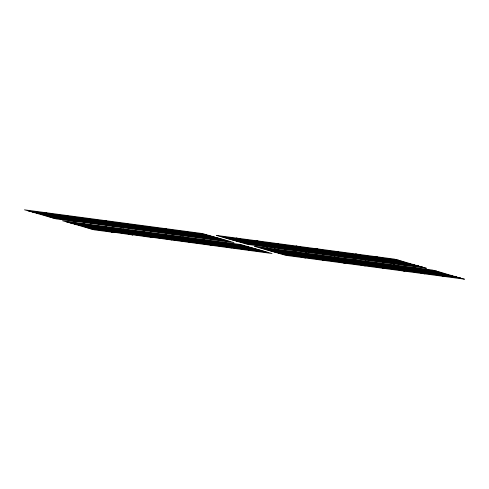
<?xml version="1.0" encoding="UTF-8"?>
<svg xmlns="http://www.w3.org/2000/svg" width="489" height="489" viewBox="0 0 489 489"><rect width="100%" height="100%" fill="white"/><g stroke="black" fill="none" stroke-linecap="round" stroke-linejoin="round"><path stroke-width="0.73" d="M378.125 257.33L374.501 256.438L355.613 253.925L358.248 254.683L354.623 253.791L335.735 251.273L338.37 252.031L334.745 251.144L315.857 248.626L318.492 249.384L314.867 248.498L295.979 245.979L298.614 246.737L294.983 245.845L276.102 243.333L278.736 244.09L275.105 243.198L256.224 240.686L258.858 241.438L255.227 240.551L236.346 238.033L238.974 238.791L235.35 237.905L216.468 235.386L219.916 236.456L398.822 260.289L394.378 259.084L375.491 256.572L378.944 257.642M28.399 210.942L47.28 213.461M48.277 213.589L67.164 216.107M68.154 216.242L87.042 218.754M88.032 218.889L106.92 221.401M107.91 221.535L126.798 224.054M127.788 224.182L146.676 226.7M147.666 226.829L166.553 229.347M167.55 229.482L186.431 231.994M187.428 232.128L206.309 234.641M362.196 255.814L358.571 254.928M32.347 212.079L51.229 214.592M52.225 214.726L71.113 217.244M72.103 217.373L90.991 219.891M91.981 220.026L110.869 222.538M111.859 222.672L130.746 225.184M131.737 225.319L150.624 227.837M151.614 227.966L170.502 230.484M171.498 230.612L190.38 233.131M191.376 233.265L210.258 235.777M346.267 254.304L342.642 253.412M36.296 213.216L55.178 215.728M56.174 215.863L75.055 218.375M76.052 218.51L94.939 221.028M95.93 221.156L114.817 223.675M115.807 223.809L134.695 226.321M135.685 226.456L154.573 228.968M155.563 229.103L174.451 231.621M175.447 231.749L194.329 234.268M195.325 234.396L214.206 236.914M40.245 214.347L59.126 216.865M60.123 217L79.004 219.512M80 219.647L98.888 222.159M99.878 222.293L118.766 224.812M119.756 224.94L138.644 227.458M139.634 227.593L158.522 230.105M159.512 230.24L178.399 232.752M179.396 232.886L198.277 235.405M199.274 235.533L218.155 238.051M44.193 215.484L63.075 218.002M64.071 218.131L82.953 220.649M83.949 220.783L102.837 223.296M103.827 223.43L122.715 225.942M123.705 226.077L142.592 228.595M143.583 228.724L162.47 231.242M163.46 231.376L182.348 233.889M183.338 234.023L202.226 236.535M203.222 236.67L222.104 239.188M105.465 224.054L109.09 224.946L104.646 223.742M48.142 216.621L67.024 219.139M68.02 219.268L86.901 221.786M87.898 221.914L106.779 224.433M107.776 224.567L126.663 227.079M127.653 227.214L146.541 229.726M147.531 229.861L166.419 232.379M167.409 232.507L186.297 235.026M187.287 235.16L206.175 237.672M207.171 237.807L226.052 240.319M89.536 222.544L93.161 223.43L88.717 222.232M52.091 217.758L70.972 220.27M71.969 220.405L90.85 222.923M91.846 223.051L110.728 225.57M111.724 225.698L130.612 228.216M131.602 228.351L150.49 230.863M151.48 230.997L170.368 233.516M171.358 233.644L190.245 236.163M191.236 236.291L210.123 238.809M211.12 238.944L230.001 241.456M73.607 221.028L233.95 242.593L202.36 233.51L24.45 209.805L56.039 218.895L74.921 221.407L72.788 220.716M84.053 224.035L87.678 224.922L83.234 223.724M103.931 226.682L107.562 227.574L103.112 226.37M123.809 229.329L127.44 230.221L122.99 229.017M376.457 262.984L372.832 262.098L353.944 259.58L356.579 260.337L352.954 259.451L334.066 256.933L336.701 257.691L333.07 256.798L314.189 254.286L316.823 255.044L313.192 254.152L294.311 251.639L296.945 252.397L293.314 251.505L274.433 248.987L277.061 249.745L273.437 248.858L254.555 246.34L258.003 247.41L436.909 271.242L432.465 270.044L413.578 267.526L417.031 268.595M396.334 265.637L392.71 264.745L373.822 262.232L377.276 263.302M416.212 268.284L412.588 267.391L393.7 264.879L397.154 265.949M66.486 221.896L85.367 224.414M86.364 224.543L105.251 227.061M106.241 227.196L125.129 229.708M126.119 229.842L145.007 232.354M145.997 232.489L164.885 235.007M165.875 235.136L184.763 237.654M185.759 237.788L204.64 240.301M205.637 240.435L224.518 242.947M225.515 243.082L244.396 245.6M88.002 225.172L91.626 226.059L87.183 224.861M107.88 227.819L111.504 228.705L107.06 227.507M127.757 230.466L131.388 231.358L126.938 230.154M380.405 264.121L376.781 263.235M400.283 266.768L396.658 265.882M420.161 269.421L416.536 268.528M70.434 223.033L89.316 225.551M90.312 225.68L109.2 228.198M110.19 228.326L129.078 230.845M130.068 230.979L148.956 233.491M149.946 233.626L168.833 236.138M169.824 236.273L188.711 238.791M189.708 238.919L208.589 241.438M209.585 241.572L228.467 244.084M229.463 244.219L248.345 246.731M91.95 226.303L95.575 227.196L91.131 225.991M111.828 228.956L115.453 229.842L111.009 228.644M131.706 231.603L135.337 232.489L130.887 231.291M384.354 265.258L380.729 264.366M404.232 267.905L400.607 267.018M424.11 270.551L420.485 269.665M74.383 224.17L93.265 226.682M94.261 226.817L113.148 229.335M114.139 229.463L133.026 231.982M134.017 232.11L152.904 234.628M153.894 234.763L172.782 237.275M173.772 237.409L192.66 239.922M193.65 240.056L212.538 242.575M213.534 242.703L232.416 245.221M233.412 245.356L252.293 247.868M95.899 227.44L99.524 228.332L95.08 227.128M115.777 230.087L119.402 230.979L114.958 229.775M135.655 232.74L139.286 233.626L134.836 232.428M388.303 266.395L384.678 265.503M408.181 269.042L404.556 268.155M428.058 271.688L424.434 270.802M78.332 225.307L97.213 227.819M98.21 227.953L117.091 230.466M118.087 230.6L136.975 233.119M137.965 233.247L156.853 235.765M157.843 235.894L176.731 238.412M177.721 238.546L196.609 241.059M197.599 241.193L216.486 243.705M217.483 243.84L236.364 246.358M237.361 246.487L256.242 249.005M99.848 228.577L103.472 229.469L99.029 228.265M119.726 231.224L123.35 232.116L118.906 230.912M139.603 233.87L143.228 234.763L138.784 233.559M392.251 267.532L388.627 266.639M412.129 270.179L408.504 269.286M432.007 272.825L428.382 271.939M82.28 226.438L101.162 228.956M102.158 229.09L121.04 231.603M122.036 231.737L140.924 234.249M141.914 234.384L160.802 236.902M161.792 237.031L180.679 239.549M181.67 239.677L200.557 242.196M201.547 242.33L220.435 244.842M221.431 244.977L240.313 247.495M241.309 247.623L260.191 250.142M103.796 229.714L107.421 230.6L102.977 229.402M123.674 232.361L127.299 233.253L122.855 232.049M143.552 235.007L147.177 235.9L142.733 234.696M396.2 268.663L392.575 267.776M416.078 271.316L412.453 270.423M435.956 273.962L432.331 273.07M86.229 227.574L105.111 230.093M106.107 230.221L124.988 232.74M125.985 232.874L144.872 235.386M145.863 235.521L164.75 238.033M165.74 238.167L184.628 240.686M185.618 240.814L204.506 243.333M205.496 243.467L224.384 245.979M225.374 246.114L244.262 248.626M245.258 248.76L264.139 251.279M107.745 230.851L111.37 231.737L106.926 230.533M127.623 233.497L131.248 234.384L126.804 233.186M147.501 236.144L151.125 237.037L146.682 235.832M400.149 269.8L396.518 268.913M420.027 272.446L416.402 271.56M439.904 275.099L436.28 274.207M90.178 228.711L109.059 231.23M110.056 231.358L128.937 233.876M129.933 234.005L148.821 236.523M149.811 236.658L168.699 239.17M169.689 239.304L188.577 241.817M189.567 241.951L208.455 244.469M209.445 244.598L228.332 247.116M229.323 247.251L248.21 249.763M249.207 249.897L268.088 252.41M111.694 231.982L132.886 235.013L130.752 234.317M131.572 234.634L152.764 237.66L150.63 236.969M151.449 237.281L272.037 253.546L240.447 244.463L62.537 220.759L94.126 229.848L113.008 232.361L110.875 231.67M404.097 270.937L400.467 270.044M423.975 273.583L420.351 272.697M443.853 276.23L440.228 275.344M398.327 260.221L402.771 261.426L223.864 237.593L220.417 236.523M402.276 261.358L406.72 262.562L227.813 238.73L224.365 237.66M406.225 262.495L410.668 263.693L231.762 239.861L228.314 238.791M410.173 263.632L414.617 264.83L235.71 240.998L232.263 239.928M414.122 264.763L418.566 265.967L239.659 242.134L236.211 241.065M418.071 265.9L422.514 267.104L243.608 243.271L240.16 242.202M422.019 267.037L426.463 268.241L247.556 244.408L244.109 243.339M436.414 271.175L440.858 272.379L261.951 248.546L258.504 247.477M440.363 272.312L444.807 273.516L265.9 249.683L262.452 248.614M444.312 273.449L448.755 274.653L269.849 250.82L266.401 249.751M448.26 274.586L452.704 275.784L273.797 251.951L270.35 250.881M452.209 275.723L456.653 276.921L277.746 253.088L274.298 252.018M456.158 276.853L460.601 278.058L281.695 254.225L278.247 253.155M460.106 277.99L464.55 279.195L285.643 255.362L282.196 254.292M379.44 257.709L382.074 258.467L378.449 257.575M383.388 258.84L386.023 259.598L382.398 258.712M387.337 259.977L389.971 260.735L386.347 259.848M391.286 261.114L393.92 261.872L390.295 260.979M395.234 262.251L397.869 263.009L394.244 262.116M399.183 263.388L401.817 264.139L398.193 263.253M403.132 264.518L405.766 265.276L402.141 264.39M417.527 268.663L420.98 269.732M421.475 269.8L424.929 270.869M425.424 270.93L428.877 272M429.373 272.067L432.826 273.137M433.321 273.204L436.775 274.274M437.27 274.341L440.723 275.411M441.219 275.478L444.672 276.548M359.562 255.056L363.015 256.126M363.51 256.193L366.145 256.951L362.52 256.065M367.459 257.33L370.094 258.088L366.469 257.196M371.408 258.467L374.042 259.225L370.417 258.333M375.356 259.604L377.991 260.356L374.366 259.47M379.305 260.735L381.94 261.493L378.315 260.606M383.254 261.872L385.888 262.63L382.264 261.743M397.649 266.016L401.102 267.086M401.597 267.147L405.051 268.216M405.546 268.284L409 269.353M409.495 269.421L412.948 270.49M413.443 270.558L416.897 271.627M417.392 271.695L420.846 272.758M421.341 272.825L424.794 273.895M339.684 252.41L342.318 253.168L338.694 252.281M343.633 253.546L347.086 254.616M347.581 254.683L350.216 255.441L346.591 254.549M351.53 255.82L354.164 256.572L350.54 255.686M355.479 256.951L358.113 257.709L354.482 256.823M359.427 258.088L362.062 258.846L358.431 257.96M363.376 259.225L366.01 259.983L362.38 259.091M377.771 263.363L381.224 264.433M381.72 264.5L385.173 265.57M385.668 265.637L389.122 266.707M389.617 266.774L393.07 267.844M393.566 267.911L397.019 268.974M397.514 269.042L400.968 270.111M401.463 270.179L404.916 271.248M319.806 249.763L322.44 250.521L318.816 249.628M323.755 250.9L326.389 251.658L322.758 250.765M327.703 252.037L330.338 252.789L326.707 251.902M331.652 253.168L334.287 253.925L330.656 253.039M335.601 254.304L338.235 255.062L334.604 254.17M339.549 255.441L342.184 256.199L338.553 255.307M343.498 256.578L346.133 257.336L342.502 256.444M357.893 260.716L360.527 261.474L356.903 260.582M361.842 261.853L364.476 262.611L360.851 261.719M365.79 262.99L368.425 263.748L364.794 262.856M369.739 264.121L372.373 264.879L368.743 263.993M373.688 265.258L376.322 266.016L372.691 265.13M377.636 266.395L380.271 267.153L376.64 266.26M381.585 267.532L384.22 268.29L380.589 267.397M329.837 252.727L331.157 253.106M356.084 260.27L357.398 260.649M360.026 261.407L361.347 261.786M363.975 262.544L365.295 262.923M367.924 263.681L369.244 264.06M371.872 264.818L373.193 265.191M375.821 265.949L377.141 266.328M379.77 267.086L381.09 267.465M383.718 268.223L385.039 268.602M299.928 247.116L302.563 247.874L298.932 246.982M303.877 248.253L306.511 249.005L302.88 248.119M307.825 249.384L310.46 250.142L306.829 249.256M311.774 250.521L314.409 251.279L310.778 250.386M315.723 251.658L318.357 252.416L314.727 251.523M319.672 252.795L322.306 253.553L318.675 252.66M323.62 253.932L326.255 254.683L322.624 253.797M338.015 258.07L340.65 258.828L337.019 257.935M341.964 259.207L344.598 259.965L340.967 259.072M345.912 260.337L348.547 261.095L344.916 260.209M349.861 261.474L352.496 262.232L348.865 261.346M353.81 262.611L356.444 263.369L352.813 262.477M357.759 263.748L360.393 264.506L356.762 263.614M361.707 264.885L364.342 265.643L360.711 264.751M313.907 251.212L315.228 251.59M336.2 257.624L337.52 258.003M340.148 258.76L341.469 259.139M344.097 259.897L345.417 260.276M348.046 261.034L349.366 261.407M351.994 262.165L353.315 262.544M355.943 263.302L357.263 263.681M359.892 264.439L361.212 264.818M363.84 265.576L365.161 265.955M280.05 244.469L282.685 245.221L279.054 244.335M283.999 245.6L286.633 246.358L283.003 245.472M287.948 246.737L290.582 247.495L286.951 246.603M291.896 247.874L294.531 248.632L290.9 247.74M295.845 249.011L298.473 249.769L294.849 248.877M299.794 250.142L302.422 250.9L298.797 250.013M303.742 251.279L306.371 252.037L302.746 251.15M318.137 255.423L320.772 256.181L317.141 255.289M322.086 256.554L324.72 257.312L321.09 256.425M326.035 257.691L328.669 258.449L325.038 257.562M329.983 258.828L332.618 259.586L328.987 258.693M333.932 259.965L336.566 260.723L332.936 259.83M337.881 261.102L340.509 261.853L336.884 260.967M341.829 262.232L344.458 262.99L340.833 262.104M297.978 249.702L299.292 250.081M316.322 254.977L317.642 255.356M320.271 256.114L321.591 256.493M324.219 257.245L325.54 257.624M328.168 258.381L329.488 258.76M332.117 259.518L333.437 259.897M336.065 260.655L337.386 261.034M340.014 261.792L341.334 262.171M343.963 262.923L345.277 263.302M260.172 241.817L262.801 242.575L259.176 241.688M264.121 242.954L266.749 243.711L263.125 242.819M268.07 244.09L270.698 244.848L267.073 243.956M272.018 245.227L274.647 245.985L271.022 245.093M275.967 246.358L278.596 247.116L274.971 246.23M279.916 247.495L282.544 248.253L278.919 247.367M283.864 248.632L286.493 249.39L282.868 248.498M298.259 252.77L300.894 253.528L297.263 252.642M302.208 253.907L304.836 254.665L301.212 253.779M306.157 255.044L308.785 255.802L305.16 254.91M310.105 256.181L312.734 256.939L309.109 256.047M314.054 257.318L316.683 258.07L313.058 257.183M318.003 258.449L320.631 259.207L317.006 258.32M321.951 259.586L324.58 260.344L320.955 259.457M282.049 248.186L283.363 248.565M296.444 252.33L297.764 252.709M300.393 253.461L301.713 253.84M304.341 254.598L305.662 254.977M308.29 255.735L309.604 256.114M312.239 256.872L313.553 257.251M316.187 258.009L317.502 258.388M320.136 259.139L321.45 259.518M324.085 260.276L325.399 260.655M240.295 239.17L242.923 239.928L239.298 239.035M244.243 240.307L246.872 241.065L243.247 240.172M248.192 241.444L250.82 242.202L247.196 241.309M252.141 242.575L254.769 243.333L251.144 242.446M256.089 243.711L258.718 244.469L255.093 243.583M260.038 244.848L262.666 245.606L259.042 244.714M263.987 245.985L266.615 246.743L262.99 245.851M278.382 250.123L281.01 250.881L277.385 249.995M282.33 251.26L284.959 252.018L281.334 251.126M286.279 252.397L288.907 253.155L285.283 252.263M290.228 253.534L292.856 254.286L289.231 253.4M294.176 254.665L296.805 255.423L293.18 254.537M298.125 255.802L300.753 256.56L297.129 255.674M302.074 256.939L304.702 257.697L301.077 256.804M266.12 246.676L267.434 247.055M276.566 249.677L277.88 250.056M280.515 250.814L281.829 251.193M284.464 251.951L285.778 252.33M288.412 253.088L289.726 253.467M292.361 254.225L293.675 254.604M296.31 255.356L297.624 255.735M300.258 256.493L301.572 256.872M304.207 257.63L305.521 258.009M184.298 231.303L185.612 231.682M222.385 242.257L223.699 242.636M226.334 243.394L227.648 243.773M230.282 244.531L231.597 244.91M234.231 245.667L235.545 246.046M238.18 246.798L239.494 247.177M242.128 247.935L243.443 248.314M246.077 249.072L247.391 249.451M250.026 250.209L251.34 250.588M168.369 229.793L169.683 230.172M202.507 239.61L203.821 239.989M206.456 240.747L207.77 241.126M210.404 241.884L211.719 242.263M214.353 243.015L215.667 243.394M218.302 244.152L219.616 244.531M222.25 245.289L223.565 245.667M226.199 246.425L227.513 246.804M230.142 247.562L231.462 247.941M152.434 228.277L153.754 228.656M182.629 236.963L183.943 237.342M186.578 238.1L187.892 238.479M190.527 239.231L191.841 239.61M194.469 240.368L195.789 240.747M198.418 241.505L199.738 241.884M202.367 242.642L203.687 243.021M206.315 243.779L207.636 244.158M210.264 244.91L211.584 245.289M136.504 226.768L137.825 227.147M162.745 234.317L164.066 234.696M166.694 235.447L168.014 235.826M170.643 236.584L171.963 236.963M174.591 237.721L175.912 238.1M178.54 238.858L179.86 239.237M182.489 239.995L183.809 240.374M186.437 241.126L187.758 241.505M190.386 242.263L191.706 242.642M120.575 225.252L121.895 225.631M142.867 231.664L144.188 232.043M146.816 232.801L148.136 233.18M150.765 233.938L152.085 234.317M154.713 235.075L156.034 235.453M158.662 236.211L159.982 236.59M162.611 237.342L163.931 237.721M166.56 238.479L167.88 238.858M170.508 239.616L171.828 239.995M46.962 213.21L45.966 213.082L49.591 213.968L46.962 213.21M66.84 215.863L65.844 215.728L69.469 216.615L66.84 215.863M86.718 218.51L85.722 218.375L89.353 219.268L86.718 218.51M106.596 221.156L105.6 221.022L109.23 221.914L106.596 221.156M126.474 223.803L125.477 223.675L129.108 224.561L126.474 223.803M146.352 226.45L145.361 226.321L148.986 227.208L146.352 226.45M166.229 229.103L165.239 228.968L168.864 229.861L166.229 229.103M186.107 231.749L185.117 231.615L188.742 232.507L186.107 231.749M50.911 214.347L49.915 214.213L53.539 215.105L50.911 214.347M70.789 216.994L69.793 216.865L73.417 217.752L70.789 216.994M90.667 219.647L89.67 219.512L93.301 220.398L90.667 219.647M110.545 222.293L109.548 222.159L113.179 223.051L110.545 222.293M130.422 224.94L129.426 224.806L133.057 225.698L130.422 224.94M150.3 227.587L149.31 227.458L152.935 228.345L150.3 227.587M170.178 230.24L169.188 230.105L172.813 230.991L170.178 230.24M190.056 232.886L189.066 232.752L192.69 233.644L190.056 232.886M54.86 215.484L53.863 215.349L57.488 216.242L54.86 215.484M74.738 218.131L73.741 217.996L77.366 218.889L74.738 218.131M94.615 220.777L93.619 220.649L97.25 221.535L94.615 220.777M114.493 223.43L113.497 223.296L117.128 224.182L114.493 223.43M134.371 226.077L133.375 225.942L137.006 226.835L134.371 226.077M154.249 228.724L153.259 228.589L156.883 229.482L154.249 228.724M174.127 231.37L173.137 231.242L176.761 232.128L174.127 231.37M194.005 234.023L193.014 233.889L196.639 234.775L194.005 234.023M58.808 216.621L57.812 216.486L61.437 217.379L58.808 216.621M78.686 219.268L77.69 219.133L81.315 220.026L78.686 219.268M98.564 221.914L97.568 221.786L101.192 222.672L98.564 221.914M118.442 224.561L117.446 224.433L121.076 225.319L118.442 224.561M138.32 227.214L137.323 227.079L140.954 227.966L138.32 227.214M158.198 229.861L157.201 229.726L160.832 230.619L158.198 229.861M178.075 232.507L177.085 232.373L180.71 233.265L178.075 232.507M197.953 235.154L196.963 235.026L200.588 235.912L197.953 235.154M62.757 217.758L61.761 217.623L65.385 218.51L62.757 217.758M82.635 220.405L81.639 220.27L85.263 221.162L82.635 220.405M102.513 223.051L101.516 222.917L105.141 223.809L102.513 223.051M122.391 225.698L121.394 225.57L125.025 226.456L122.391 225.698M142.268 228.345L141.272 228.216L144.903 229.103L142.268 228.345M162.146 230.997L161.15 230.863L164.781 231.755L162.146 230.997M182.024 233.644L181.034 233.51L184.659 234.402L182.024 233.644M201.902 236.291L200.912 236.156L204.536 237.049L201.902 236.291M66.706 218.889L65.709 218.76L69.334 219.647L66.706 218.889M86.584 221.541L85.587 221.407L89.212 222.293L86.584 221.541M126.339 226.835L125.343 226.7L128.974 227.593L126.339 226.835M146.217 229.482L145.221 229.353L148.852 230.24L146.217 229.482M166.095 232.128L165.099 232L168.729 232.886L166.095 232.128M185.973 234.781L184.983 234.647L188.607 235.539L185.973 234.781M205.851 237.428L204.86 237.293L208.485 238.186L205.851 237.428M70.654 220.026L69.658 219.891L73.283 220.783L70.654 220.026M110.41 225.325L109.414 225.191L113.038 226.077L110.41 225.325M130.288 227.972L129.292 227.837L132.916 228.73L130.288 227.972M150.166 230.619L149.169 230.484L152.8 231.376L150.166 230.619M170.044 233.265L169.047 233.137L172.678 234.023L170.044 233.265M189.921 235.912L188.925 235.784L192.556 236.67L189.921 235.912M209.799 238.565L208.809 238.43L212.434 239.323L209.799 238.565M144.683 232.11L143.687 231.982L147.317 232.868L144.683 232.11M164.561 234.757L163.571 234.628L167.195 235.515L164.561 234.757M184.439 237.409L183.448 237.275L187.073 238.161L184.439 237.409M204.316 240.056L203.326 239.922L206.951 240.814L204.316 240.056M224.194 242.703L223.204 242.568L226.829 243.461L224.194 242.703M148.632 233.247L147.635 233.112L151.266 234.005L148.632 233.247M168.509 235.894L167.513 235.765L171.144 236.652L168.509 235.894M188.387 238.54L187.397 238.412L191.022 239.298L188.387 238.54M208.265 241.193L207.275 241.059L210.9 241.951L208.265 241.193M228.143 243.84L227.153 243.705L230.777 244.598L228.143 243.84M152.58 234.384L151.584 234.249L155.215 235.142L152.58 234.384M172.458 237.031L171.462 236.896L175.093 237.788L172.458 237.031M192.336 239.677L191.346 239.549L194.97 240.435L192.336 239.677M212.214 242.324L211.224 242.196L214.848 243.082L212.214 242.324M232.092 244.977L231.101 244.842L234.726 245.735L232.092 244.977M156.529 235.521L155.533 235.386L159.163 236.273L156.529 235.521M176.407 238.167L175.41 238.033L179.041 238.925L176.407 238.167M196.285 240.814L195.294 240.68L198.919 241.572L196.285 240.814M216.162 243.461L215.172 243.333L218.797 244.219L216.162 243.461M236.04 246.108L235.05 245.979L238.675 246.866L236.04 246.108M160.478 236.652L159.481 236.523L163.112 237.409L160.478 236.652M180.355 239.304L179.359 239.17L182.99 240.056L180.355 239.304M200.233 241.951L199.237 241.817L202.868 242.709L200.233 241.951M220.111 244.598L219.121 244.463L222.746 245.356L220.111 244.598M239.989 247.245L238.999 247.116L242.623 248.002L239.989 247.245M164.426 237.788L163.43 237.654L167.061 238.546L164.426 237.788M184.304 240.435L183.308 240.307L186.939 241.193L184.304 240.435M204.182 243.088L203.186 242.954L206.816 243.84L204.182 243.088M224.06 245.735L223.07 245.6L226.694 246.493L224.06 245.735M243.938 248.381L242.947 248.247L246.572 249.139L243.938 248.381M168.375 238.925L167.379 238.791L171.009 239.683L168.375 238.925M188.253 241.572L187.256 241.438L190.887 242.33L188.253 241.572M208.131 244.219L207.134 244.09L210.765 244.977L208.131 244.219M228.008 246.872L227.018 246.737L230.643 247.623L228.008 246.872M247.886 249.518L246.896 249.384L250.521 250.276L247.886 249.518"/></g></svg>
